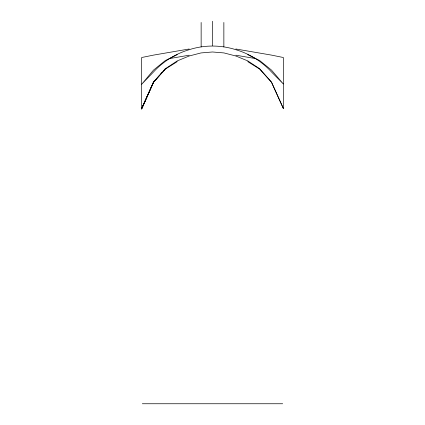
<?xml version="1.0" encoding="UTF-8"?>
<svg xmlns="http://www.w3.org/2000/svg" width="425" height="425" viewBox="0 0 425 425"><rect width="100%" height="100%" fill="white"/><g stroke="black" fill="none" stroke-linecap="round" stroke-linejoin="round"><path stroke-width="0.64" d="M189.146 48.997L153.51 55.112L141.631 57.524L141.631 109.06L153.51 82.131L165.389 68.707L177.268 60.903L189.146 56.01L201.025 52.928L212.5 51.983L223.975 52.928L235.854 56.004L247.732 60.892L259.611 68.685L271.49 82.099L283.369 108.529L283.369 57.518L271.49 55.107L235.854 48.992M141.631 109.06L153.51 82.264L165.389 69.068L177.268 61.614M153.51 82.264L141.631 108.577L153.51 82.11L159.232 75.671M160.108 74.672L161.872 72.686M163.63 70.693L165.389 68.707M177.268 54.655L165.389 60.509L153.51 70.109L141.631 84.304L153.51 71.968A79.002 79.002 0 0 1 189.146 49.709C204.287 44.838 220.708 44.838 235.854 49.704A79.007 79.007 0 0 1 271.49 71.947L283.369 84.001L271.49 70.093L259.611 60.499L247.732 54.644M189.146 55.208L169.766 58.538M142.333 403.75L282.668 403.75M255.234 58.538L235.854 55.202M247.732 61.609L259.611 69.057L271.49 82.248L283.369 108.529M223.858 22.456L223.858 46.888M212.5 21.25L212.5 45.682M201.142 22.461L201.142 46.893"/></g></svg>
